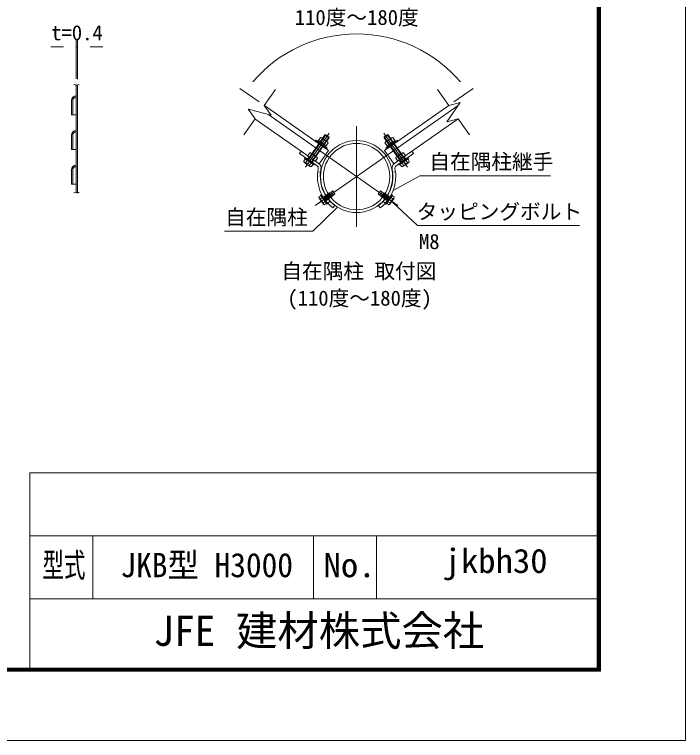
# Model space of a CAD drawing. Units: millimetres, scale not verified. Extents: x -4198 to 4202, y -2969 to 2971.
# Drawn here: x 2073 to 4202, y -2969 to -665 of the extents above; entities that cross this region are included whole.
import ezdxf
from ezdxf.enums import TextEntityAlignment as Align

# ---------------------------------------------------------------- set-up
doc = ezdxf.new("R2010")
doc.units = ezdxf.units.MM
doc.header["$LTSCALE"] = 20
doc.linetypes.add('DASHED', pattern=[7.5, 6, -1.5])
doc.linetypes.add('USER1', pattern=[50.8, 31.75, -6.35, 6.35, -6.35])
for name, color, linetype, lineweight in [('0-0_D-TTL', 2, 'Continuous', 18), ('0-1_D-TTL-TXT', 7, 'Continuous', 18), ('0-4_D-BMK', 2, 'USER1', 13), ('0-6_D-STR1', 1, 'Continuous', 18), ('0-7_D-STR3', 3, 'Continuous', 13), ('0-8_D-STR-DIM', 7, 'Continuous', 9), ('0-B_D-STR2', 7, 'Continuous', 9), ('0-E_Defpoints', 8, 'DASHED', 18)]:
    doc.layers.add(name, color=color, linetype=linetype, lineweight=lineweight)
doc.layers.add('0-C_D-STR-TXT', color=7, linetype='Continuous')
doc.styles.add('ＭＳ ゴシック', font='')
doc.styles.get('ＭＳ ゴシック').set_extended_font_data('MS Gothic')

msp = doc.modelspace()

# ---------------------------------------------------------------- linework, layer by layer
at = {"layer": '0-0_D-TTL'}
for p, q in [((2121.72, -2119.35), (2121.72, -2739.35)), ((2121.72, -2119.35), (3921.72, -2119.35)), ((2121.72, -2319.35), (3921.72, -2319.35)), ((2321.72, -2319.35), (2321.72, -2519.35)), ((3021.72, -2319.35), (3021.72, -2519.35)), ((3221.72, -2319.35), (3221.72, -2519.35)), ((2121.72, -2519.35), (3921.72, -2519.35))]:
    msp.add_line(p, q, dxfattribs=at)
for points in [[(-4198.28, 2970.65), (4201.72, 2970.65), (4201.72, -2969.35), (-4198.28, -2969.35)], [(-3928.28, 2750.65), (3931.72, 2750.65), (3931.72, -2749.35), (-3928.28, -2749.35)], [(-3925.78, 2748.15), (3929.22, 2748.15), (3929.22, -2746.85), (-3925.78, -2746.85)], [(-3923.28, 2745.65), (3926.72, 2745.65), (3926.72, -2744.35), (-3923.28, -2744.35)], [(-3920.78, 2743.15), (3924.22, 2743.15), (3924.22, -2741.85), (-3920.78, -2741.85)], [(-3918.28, 2740.65), (3921.72, 2740.65), (3921.72, -2739.35), (-3918.28, -2739.35)]]:
    msp.add_lwpolyline(points, close=True, dxfattribs=at)
at = {"layer": '0-4_D-BMK'}
for p, q in [((3480.98, -953.55), (3027.39, -1271.16)), ((2876.45, -981.92), (3289.52, -1271.16)), ((3158.46, -1339.39), (3158.46, -1019.39)), ((3071.61, -1041.91), (2996.47, -1149.22)), ((3245.31, -1041.91), (3320.45, -1149.22)), ((3000.37, -1143.65), (3026.98, -1105.64)), ((3316.55, -1143.65), (3289.93, -1105.64)), ((3092.02, -1225.91), (3038.29, -1263.53)), ((3224.9, -1225.91), (3278.63, -1263.53))]:
    msp.add_line(p, q, dxfattribs=at)
at = {"layer": '0-6_D-STR1'}
for p, q in [((3069.91, -1096.63), (2865.94, -953.81)), ((3247.01, -1096.63), (3450.97, -953.81)), ((3040.08, -1139.23), (2836.12, -996.41)), ((3276.83, -1139.23), (3480.8, -996.41)), ((3040.08, -1139.23), (3069.91, -1096.63)), ((3276.83, -1139.23), (3247.01, -1096.63))]:
    msp.add_line(p, q, dxfattribs=at)
for radius in [114.3, 105.3]:
    msp.add_circle((3158.46, -1179.39), radius, dxfattribs=at)
at = {"layer": '0-7_D-STR3', "linetype": 'DASHED'}
for p, q in [((2258.1, -938.46), (2258.1, -983.58)), ((2258.1, -1048.46), (2258.1, -1093.58)), ((3050.37, -1058.29), (3003.79, -1124.8)), ((3052.01, -1059.44), (3005.43, -1125.95)), ((3264.91, -1059.44), (3311.48, -1125.95)), ((3266.55, -1058.29), (3313.12, -1124.8)), ((3061.84, -1066.32), (3015.26, -1132.83)), ((3063.48, -1067.47), (3016.9, -1133.98)), ((3253.44, -1067.47), (3300.02, -1133.98)), ((3255.08, -1066.32), (3301.65, -1132.83)), ((3003.22, -1113.42), (3009.88, -1103.91)), ((3003.22, -1113.42), (3009.88, -1103.91)), ((3013.5, -1104.74), (3032.42, -1117.99)), ((3032.43, -1118), (3013.52, -1104.75)), ((3284.48, -1118), (3303.4, -1104.75)), ((3303.42, -1104.74), (3284.5, -1117.99)), ((3313.69, -1113.42), (3307.04, -1103.91)), ((3313.69, -1113.42), (3307.04, -1103.91)), ((3009.37, -1117.72), (3016.02, -1108.22)), ((3009.37, -1117.72), (3016.02, -1108.22)), ((3021.65, -1126.32), (3028.31, -1116.82)), ((3021.65, -1126.32), (3028.31, -1116.82)), ((3027.8, -1130.62), (3034.45, -1121.12)), ((3027.8, -1130.62), (3034.45, -1121.12)), ((3289.12, -1130.62), (3282.47, -1121.12)), ((3289.12, -1130.62), (3282.47, -1121.12)), ((3295.26, -1126.32), (3288.61, -1116.82)), ((3295.26, -1126.32), (3288.61, -1116.82)), ((3307.55, -1117.72), (3300.9, -1108.22)), ((3307.55, -1117.72), (3300.9, -1108.22)), ((2258.1, -1158.46), (2258.1, -1203.58))]:
    msp.add_line(p, q, dxfattribs=at)
at = {"layer": '0-7_D-STR3'}
for p, q in [((3037.18, -1064.92), (3043.83, -1055.42)), ((3043.32, -1069.22), (3049.98, -1059.72)), ((3066.39, -1069.51), (3047.47, -1056.26)), ((3050.37, -1058.29), (3058.17, -1047.15)), ((3052.01, -1059.44), (3060.96, -1046.66)), ((3070.79, -1053.54), (3060.96, -1046.66)), ((3061.84, -1066.32), (3070.79, -1053.54)), ((3063.48, -1067.47), (3071.28, -1056.32)), ((3071.28, -1056.32), (3070.79, -1053.54)), ((3245.64, -1056.32), (3246.13, -1053.54)), ((3253.44, -1067.47), (3245.64, -1056.32)), ((3246.13, -1053.54), (3255.96, -1046.66)), ((3255.08, -1066.32), (3246.13, -1053.54)), ((3250.53, -1069.51), (3269.44, -1056.26)), ((3264.91, -1059.44), (3255.96, -1046.66)), ((3266.55, -1058.29), (3258.75, -1047.15)), ((3273.59, -1069.22), (3266.94, -1059.72)), ((3279.74, -1064.92), (3273.08, -1055.42)), ((3027.31, -1066.8), (3029.15, -1064.18)), ((3027.31, -1066.8), (3029.15, -1064.18)), ((3029.15, -1064.18), (3065.19, -1089.42)), ((3034.56, -1067.97), (3036.85, -1064.69)), ((3034.56, -1067.97), (3059.79, -1085.64)), ((3036.33, -1073.11), (3038.16, -1070.49)), ((3036.85, -1064.69), (3062.08, -1082.36)), ((3061.75, -1082.13), (3037.18, -1064.92)), ((3055.61, -1077.83), (3062.26, -1068.33)), ((3059.79, -1085.64), (3062.08, -1082.36)), ((3061.75, -1082.13), (3068.41, -1072.63)), ((3255.16, -1082.13), (3248.51, -1072.63)), ((3287.77, -1064.18), (3251.72, -1089.42)), ((3261.31, -1077.83), (3254.65, -1068.33)), ((3280.07, -1064.69), (3254.84, -1082.36)), ((3257.13, -1085.64), (3254.84, -1082.36)), ((3255.16, -1082.13), (3279.74, -1064.92)), ((3282.36, -1067.97), (3257.13, -1085.64)), ((3280.59, -1073.11), (3278.76, -1070.49)), ((3282.36, -1067.97), (3280.07, -1064.69)), ((3289.6, -1066.8), (3287.77, -1064.18)), ((3289.6, -1066.8), (3287.77, -1064.18)), ((2977.58, -1106.45), (2982.74, -1099.08)), ((2982.74, -1099.08), (3038.19, -1137.9)), ((3054.35, -1085.73), (3056.18, -1083.11)), ((3063.36, -1092.04), (3065.19, -1089.42)), ((3063.36, -1092.04), (3065.19, -1089.42)), ((3253.56, -1092.04), (3251.72, -1089.42)), ((3253.56, -1092.04), (3251.72, -1089.42)), ((3262.57, -1085.73), (3260.73, -1083.11)), ((3334.17, -1099.08), (3278.72, -1137.9)), ((3339.33, -1106.45), (3334.17, -1099.08)), ((2977.58, -1106.45), (3033.03, -1145.27)), ((2991.15, -1130.65), (2996.23, -1123.41)), ((2996.23, -1123.41), (3020.8, -1140.62)), ((2997.28, -1134.94), (3002.36, -1127.7)), ((3002.57, -1123.94), (3007.73, -1116.57)), ((3003.22, -1113.42), (3027.8, -1130.62)), ((3027.8, -1130.62), (3003.22, -1113.42)), ((3018.13, -1134.84), (3023.29, -1127.47)), ((3339.33, -1106.45), (3283.89, -1145.27)), ((3313.69, -1113.42), (3289.12, -1130.62)), ((3289.12, -1130.62), (3313.69, -1113.42)), ((3298.79, -1134.84), (3293.62, -1127.47)), ((3320.69, -1123.41), (3296.12, -1140.62)), ((3314.35, -1123.94), (3309.19, -1116.57)), ((3319.63, -1134.94), (3314.56, -1127.7)), ((3325.76, -1130.65), (3320.69, -1123.41)), ((2992.98, -1134.57), (3011.43, -1147.48)), ((3009.6, -1143.57), (3014.67, -1136.32)), ((3015.73, -1147.86), (3020.8, -1140.62)), ((3301.19, -1147.86), (3296.12, -1140.62)), ((3307.32, -1143.57), (3302.25, -1136.32)), ((3323.94, -1134.57), (3305.49, -1147.48)), ((3035.08, -1164.24), (3044.02, -1165.33)), ((3281.83, -1164.24), (3272.9, -1165.33)), ((3052.9, -1243.84), (3062.86, -1255.73)), ((3053.63, -1244.14), (3062.75, -1255.04)), ((3053.71, -1244.09), (3055.57, -1242.78)), ((3055.51, -1242.02), (3065.47, -1253.91)), ((3055.64, -1242.74), (3064.76, -1253.63)), ((3056.24, -1242.32), (3065.36, -1253.22)), ((3056.31, -1242.27), (3058.18, -1240.96)), ((3058.11, -1240.19), (3068.07, -1252.08)), ((3058.25, -1240.91), (3067.37, -1251.81)), ((3058.84, -1240.49), (3067.97, -1251.39)), ((3058.91, -1240.44), (3060.78, -1239.14)), ((3060.72, -1238.37), (3070.68, -1250.26)), ((3060.85, -1239.09), (3069.97, -1249.99)), ((3061.45, -1238.67), (3070.57, -1249.57)), ((3061.52, -1238.62), (3063.39, -1237.31)), ((3063.32, -1236.55), (3073.28, -1248.43)), ((3063.46, -1237.26), (3072.58, -1248.16)), ((3064.05, -1236.85), (3073.17, -1247.74)), ((3064.13, -1236.8), (3065.99, -1235.49)), ((3065.93, -1234.72), (3075.89, -1246.61)), ((3066.06, -1235.44), (3075.18, -1246.34)), ((3066.66, -1235.02), (3075.78, -1245.92)), ((3066.73, -1234.97), (3068.6, -1233.66)), ((3068.53, -1232.9), (3078.49, -1244.79)), ((3068.67, -1233.62), (3077.79, -1244.51)), ((3069.26, -1233.2), (3078.38, -1244.1)), ((3069.35, -1233.14), (3071.19, -1231.85)), ((3071.14, -1231.07), (3077.65, -1238.85)), ((3071.27, -1231.79), (3080.07, -1242.3)), ((3071.87, -1231.37), (3075.23, -1235.4)), ((3071.94, -1231.33), (3072.24, -1231.12)), ((3072.24, -1231.12), (3080.36, -1242.71)), ((3077.77, -1228.56), (3084.65, -1238.39)), ((3078.45, -1244.05), (3080.36, -1242.71)), ((3082.69, -1225.12), (3089.57, -1234.95)), ((3234.23, -1225.12), (3227.35, -1234.95)), ((3239.15, -1228.56), (3232.26, -1238.39)), ((3244.68, -1231.12), (3236.56, -1242.71)), ((3238.46, -1244.05), (3236.56, -1242.71)), ((3245.65, -1231.79), (3236.85, -1242.3)), ((3248.39, -1232.9), (3238.42, -1244.79)), ((3247.65, -1233.2), (3238.53, -1244.1)), ((3248.25, -1233.62), (3239.13, -1244.51)), ((3245.78, -1231.07), (3239.27, -1238.85)), ((3250.99, -1234.72), (3241.03, -1246.61)), ((3250.26, -1235.02), (3241.14, -1245.92)), ((3245.05, -1231.37), (3241.68, -1235.4)), ((3250.86, -1235.44), (3241.73, -1246.34)), ((3253.6, -1236.55), (3243.63, -1248.43)), ((3252.86, -1236.85), (3243.74, -1247.74)), ((3253.46, -1237.26), (3244.34, -1248.16)), ((3244.98, -1231.33), (3244.68, -1231.12)), ((3247.57, -1233.14), (3245.72, -1231.85)), ((3256.2, -1238.37), (3246.24, -1250.26)), ((3255.47, -1238.67), (3246.35, -1249.57)), ((3256.06, -1239.09), (3246.94, -1249.99)), ((3250.19, -1234.97), (3248.31, -1233.66)), ((3258.81, -1240.19), (3248.84, -1252.08)), ((3258.07, -1240.49), (3248.95, -1251.39)), ((3258.67, -1240.91), (3249.55, -1251.81)), ((3252.79, -1236.8), (3250.92, -1235.49)), ((3261.41, -1242.02), (3251.45, -1253.91)), ((3260.68, -1242.32), (3251.56, -1253.22)), ((3261.27, -1242.74), (3252.15, -1253.63)), ((3255.39, -1238.62), (3253.53, -1237.31)), ((3264.02, -1243.84), (3254.06, -1255.73)), ((3263.29, -1244.14), (3254.16, -1255.04)), ((3258, -1240.44), (3256.14, -1239.14)), ((3260.61, -1242.27), (3258.74, -1240.96)), ((3263.21, -1244.09), (3261.34, -1242.78)), ((3040.17, -1248.78), (3039.09, -1247.24)), ((3053.22, -1267.42), (3039.74, -1248.17)), ((3042.81, -1250.8), (3049.23, -1246.3)), ((3051.79, -1263.64), (3058.02, -1259.28)), ((3052.95, -1244.62), (3052.58, -1244.88)), ((3053.87, -1268.35), (3052.77, -1266.77)), ((3053.03, -1244.56), (3062.16, -1255.46)), ((3055.72, -1269.25), (3061.95, -1264.89)), ((3062.08, -1255.52), (3060.7, -1256.48)), ((3060.74, -1256.45), (3062.16, -1255.46)), ((3062.82, -1255), (3064.7, -1253.68)), ((3065.42, -1253.17), (3067.3, -1251.86)), ((3067.55, -1264.16), (3074.13, -1258.02)), ((3068.03, -1251.35), (3069.9, -1250.04)), ((3070.64, -1249.52), (3072.51, -1248.21)), ((3073.25, -1247.69), (3075.13, -1246.38)), ((3075.85, -1245.87), (3077.72, -1244.56)), ((3241.07, -1245.87), (3239.19, -1244.56)), ((3243.66, -1247.69), (3241.79, -1246.38)), ((3249.37, -1264.16), (3242.78, -1258.02)), ((3246.28, -1249.52), (3244.4, -1248.21)), ((3248.89, -1251.35), (3247.01, -1250.04)), ((3251.49, -1253.17), (3249.61, -1251.86)), ((3254.1, -1255), (3252.22, -1253.68)), ((3263.88, -1244.56), (3254.76, -1255.46)), ((3256.18, -1256.45), (3254.76, -1255.46)), ((3254.84, -1255.52), (3256.22, -1256.48)), ((3261.19, -1269.25), (3254.97, -1264.89)), ((3265.12, -1263.64), (3258.9, -1259.28)), ((3263.05, -1268.35), (3264.15, -1266.77)), ((3263.69, -1267.42), (3277.18, -1248.17)), ((3263.96, -1244.62), (3264.34, -1244.88)), ((3274.11, -1250.8), (3267.68, -1246.3)), ((3276.74, -1248.78), (3277.83, -1247.24)), ((3055.72, -1269.25), (3053.87, -1268.35)), ((3083.65, -1278.66), (3089.07, -1271.47)), ((3233.26, -1278.66), (3227.85, -1271.47)), ((3261.19, -1269.25), (3263.05, -1268.35))]:
    msp.add_line(p, q, dxfattribs=at)
for points in [[(3071.28, -1056.32), (3058.17, -1047.15), (3060.96, -1046.66)], [(3245.64, -1056.32), (3258.75, -1047.15), (3255.96, -1046.66)], [(3039.09, -1247.24), (3038.88, -1245.19), (3045.1, -1240.83)], [(3053.63, -1244.14), (3052.9, -1243.84), (3053.03, -1244.56)], [(3056.24, -1242.32), (3055.51, -1242.02), (3055.64, -1242.74)], [(3058.84, -1240.49), (3058.11, -1240.19), (3058.25, -1240.91)], [(3061.45, -1238.67), (3060.72, -1238.37), (3060.85, -1239.09)], [(3064.05, -1236.85), (3063.32, -1236.55), (3063.46, -1237.26)], [(3066.66, -1235.02), (3065.93, -1234.72), (3066.06, -1235.44)], [(3069.26, -1233.2), (3068.53, -1232.9), (3068.67, -1233.62)], [(3071.87, -1231.37), (3071.14, -1231.07), (3071.27, -1231.79)], [(3082.69, -1225.12), (3077.77, -1228.56), (3072.24, -1231.12)], [(3078.38, -1244.1), (3078.49, -1244.79), (3077.79, -1244.51)], [(3089.57, -1234.95), (3084.65, -1238.39), (3080.36, -1242.71)], [(3227.35, -1234.95), (3232.26, -1238.39), (3236.56, -1242.71)], [(3234.23, -1225.12), (3239.15, -1228.56), (3244.68, -1231.12)], [(3238.53, -1244.1), (3238.42, -1244.79), (3239.13, -1244.51)], [(3245.05, -1231.37), (3245.78, -1231.07), (3245.65, -1231.79)], [(3247.65, -1233.2), (3248.39, -1232.9), (3248.25, -1233.62)], [(3250.26, -1235.02), (3250.99, -1234.72), (3250.86, -1235.44)], [(3252.86, -1236.85), (3253.6, -1236.55), (3253.46, -1237.26)], [(3255.47, -1238.67), (3256.2, -1238.37), (3256.06, -1239.09)], [(3258.07, -1240.49), (3258.81, -1240.19), (3258.67, -1240.91)], [(3260.68, -1242.32), (3261.41, -1242.02), (3261.27, -1242.74)], [(3263.29, -1244.14), (3264.02, -1243.84), (3263.88, -1244.56)], [(3277.83, -1247.24), (3278.04, -1245.19), (3271.81, -1240.83)], [(3040.74, -1249.6), (3041.89, -1248.8), (3047.63, -1256.99)], [(3052.22, -1265.99), (3053.36, -1265.18), (3047.63, -1256.99)], [(3062.75, -1255.04), (3062.86, -1255.73), (3062.16, -1255.46)], [(3065.36, -1253.22), (3065.47, -1253.91), (3064.76, -1253.63)], [(3067.97, -1251.39), (3068.07, -1252.08), (3067.37, -1251.81)], [(3070.57, -1249.57), (3070.68, -1250.26), (3069.97, -1249.99)], [(3073.17, -1247.74), (3073.28, -1248.43), (3072.58, -1248.16)], [(3075.78, -1245.92), (3075.89, -1246.61), (3075.18, -1246.34)], [(3241.14, -1245.92), (3241.03, -1246.61), (3241.73, -1246.34)], [(3243.74, -1247.74), (3243.63, -1248.43), (3244.34, -1248.16)], [(3246.35, -1249.57), (3246.24, -1250.26), (3246.94, -1249.99)], [(3248.95, -1251.39), (3248.84, -1252.08), (3249.55, -1251.81)], [(3251.56, -1253.22), (3251.45, -1253.91), (3252.15, -1253.63)], [(3254.16, -1255.04), (3254.06, -1255.73), (3254.76, -1255.46)], [(3264.7, -1265.99), (3263.55, -1265.18), (3269.29, -1256.99)], [(3276.17, -1249.6), (3275.03, -1248.8), (3269.29, -1256.99)]]:
    msp.add_lwpolyline(points, dxfattribs=at)
for points in [[(3025.09, -1139.72), (2995.6, -1119.07), (2993.77, -1121.69), (3023.26, -1142.34)], [(3291.82, -1139.72), (3321.31, -1119.07), (3323.15, -1121.69), (3293.66, -1142.34)], [(3064.38, -1266.62), (3066.68, -1265.02), (3046.6, -1236.35), (3044.31, -1237.95)], [(3252.53, -1266.62), (3250.24, -1265.02), (3270.32, -1236.35), (3272.61, -1237.95)]]:
    msp.add_lwpolyline(points, close=True, dxfattribs=at)
at = {"layer": '0-7_D-STR3', "linetype": 'DASHED'}
for centre, radius, start, end in [((2269.1, -938.46), 11, 90, 180), ((2269.1, -1048.46), 11, 90, 180), ((3010.49, -1109.58), 5.7, 13.83491, 96.16509), ((3010.49, -1109.58), 5.7, 13.86505, 96.13495), ((3306.43, -1109.58), 5.7, 83.83491, 166.16509), ((3306.43, -1109.58), 5.7, 83.86505, 166.13495), ((3011.04, -1128.4), 20.79, 33.85295, 76.14705), ((3011.04, -1128.4), 20.79, 33.85295, 76.14705), ((3028.92, -1122.48), 5.7, 13.83491, 96.16509), ((3028.92, -1122.49), 5.7, 13.86505, 96.13495), ((3288, -1122.48), 5.7, 83.83491, 166.16509), ((3288, -1122.49), 5.7, 83.86505, 166.13495), ((3305.87, -1128.4), 20.79, 103.85295, 146.14705), ((3305.87, -1128.4), 20.79, 103.85295, 146.14705), ((2269.1, -1158.46), 11, 90, 180)]:
    msp.add_arc(centre, radius, start, end, dxfattribs=at)
at = {"layer": '0-7_D-STR3'}
for centre, radius, start, end in [((3044.44, -1061.09), 5.7, 13.86505, 96.13495), ((3045, -1079.91), 20.79, 33.85295, 76.14705), ((3271.92, -1079.91), 20.79, 103.85295, 146.14705), ((3272.47, -1061.09), 5.7, 83.86505, 166.13495), ((3062.87, -1073.99), 5.7, 13.83491, 96.16509), ((3254.04, -1073.99), 5.7, 83.83491, 166.16509), ((2995.46, -1131.03), 4.32, 175, 295), ((3010.32, -1129.43), 14.16, 202.93138, 267.06862), ((3013.9, -1143.94), 4.32, 175, 295), ((3027.87, -1152.65), 9, 348.42819, 55), ((3027.87, -1152.65), 18, 348.42819, 55), ((3289.05, -1152.65), 18, 125, 191.57181), ((3289.05, -1152.65), 9, 125, 191.57181), ((3303.01, -1143.94), 4.32, 245, 5), ((3306.59, -1129.43), 14.16, 272.93138, 337.06862), ((3321.46, -1131.03), 4.32, 245, 5), ((3158.46, -1179.39), 124.3, 168.42819, 233), ((3158.46, -1179.39), 115.3, 168.42806, 233), ((3158.46, -1179.39), 115.3, 307, 11.57194), ((3158.46, -1179.39), 124.3, 307, 11.57181), ((3044.53, -1240.01), 1, 305, 35), ((3037.67, -1249.29), 11.94, 14.4693, 33.7111), ((3279.25, -1249.29), 11.94, 146.2889, 165.5307), ((3272.39, -1240.01), 1, 145, 235), ((3046.58, -1243.14), 8.54, 221.34019, 243.74398), ((3071.97, -1239.95), 31.12, 200.41821, 229.58179), ((3025.28, -1271.99), 35.12, 21.21582, 46.99547), ((3060.2, -1262.74), 8.46, 186.07446, 208.47826), ((3055.31, -1265.53), 6.82, 32.05137, 66.57646), ((3062.52, -1265.71), 1, 35, 125), ((3254.4, -1265.71), 1, 55, 145), ((3261.61, -1265.53), 6.82, 113.42354, 147.94863), ((3291.64, -1271.99), 35.12, 133.00453, 158.78418), ((3256.72, -1262.74), 8.46, 331.52174, 353.92554), ((3244.95, -1239.95), 31.12, 310.41821, 339.58179), ((3270.33, -1243.14), 8.54, 296.25602, 318.65981)]:
    msp.add_arc(centre, radius, start, end, dxfattribs=at)
at = {"layer": '0-8_D-STR-DIM'}
for p, q in [((2269.1, -868.88), (2269.1, -748.02)), ((2273.1, -870.1), (2273.1, -748.02)), ((2229.1, -768.02), (2189.1, -768.02)), ((2269.1, -768.02), (2273.1, -768.02)), ((2313.1, -768.02), (2353.1, -768.02)), ((2849.56, -942.34), (2788.29, -899.44)), ((3467.36, -942.34), (3528.63, -899.44))]:
    msp.add_line(p, q, dxfattribs=at)
for points in [[(2261.39, -888.21), (2265.02, -887.21), (2268.32, -889.02), (2273.84, -887.99), (2271.76, -889.29), (2276.73, -887.21), (2278.67, -887.99)], [(2800.49, -1047.29), (2836.32, -996.12), (2814.81, -965.4), (2887.25, -984.81), (2865.74, -954.1), (2901.4, -903.17)], [(3516.43, -1047.29), (3480.6, -996.12), (3444.38, -1005.83), (3487.4, -944.39), (3451.17, -954.1), (3415.51, -903.17)], [(3773.64, -1177.12), (3358.82, -1177.12), (3276.48, -1222.39)], [(2261.39, -1230.64), (2265.02, -1229.64), (2268.32, -1231.45), (2273.84, -1230.42), (2271.76, -1231.72), (2276.73, -1229.64), (2278.67, -1230.42)], [(3865.88, -1334.78), (3351.95, -1334.78), (3271.68, -1259.47)], [(2739.7, -1353.2), (3019.88, -1353.2), (3097.1, -1278.11)]]:
    msp.add_lwpolyline(points, dxfattribs=at)
msp.add_arc((3158.46, -1158.63), 431.9, 40.30833, 139.69167, dxfattribs=at)
at = {"layer": '0-B_D-STR2'}
for p, q in [((2269.1, -888.59), (2269.1, -1231.02)), ((2273.1, -888.59), (2273.1, -1231.02)), ((2254.1, -938.46), (2254.1, -983.58)), ((2269.1, -983.58), (2254.1, -983.58)), ((2254.1, -1048.46), (2254.1, -1093.58)), ((2269.1, -1093.58), (2254.1, -1093.58)), ((2254.1, -1158.46), (2254.1, -1203.58)), ((2269.1, -1203.58), (2254.1, -1203.58))]:
    msp.add_line(p, q, dxfattribs=at)
for centre in [(2269.1, -938.46), (2269.1, -1048.46), (2269.1, -1158.46)]:
    msp.add_arc(centre, 15, 90, 180, dxfattribs=at)
at = {"layer": '0-E_Defpoints'}
for p, q in [((3027.31, -1066.8), (3063.36, -1092.04)), ((3289.6, -1066.8), (3253.56, -1092.04))]:
    msp.add_line(p, q, dxfattribs=at)

# ---------------------------------------------------------------- texts
at = {"layer": '0-1_D-TTL-TXT', "style": 'ＭＳ ゴシック'}
for s, height, width, p in [('型式', 76.97, 0.65, (2161.99, -2474.16)), ('JKB型 H3000', 76.97, 0.95, (2409.32, -2474.16)), ('jkbh30', 76.98, 1.05, (3434.39, -2460.82)), ('No.', 76.98, 1.05, (3053.72, -2474.16))]:
    msp.add_text(s, height=height, dxfattribs=dict(at, width=width)).set_placement(p, align=Align.BOTTOM_LEFT)
msp.add_text('JFE 建材株式会社', height=96.21, dxfattribs=at).set_placement((2514.11, -2697.86), align=Align.BOTTOM_LEFT)
at = {"layer": '0-8_D-STR-DIM', "style": 'ＭＳ ゴシック'}
for s, p in [('110度～180度', (2962.46, -712.62)), ('t=0.4', (2189.73, -761.27))]:
    msp.add_text(s, height=48.09, dxfattribs=at).set_placement(p, align=Align.BOTTOM_LEFT)
at = {"layer": '0-C_D-STR-TXT', "style": 'ＭＳ ゴシック'}
for s, p in [('自在隅柱継手', (3388.98, -1170.52)), ('タッピングボルト', (3349.1, -1329.24)), ('自在隅柱', (2741.49, -1346.6)), ('M8', (3356.4, -1424.04)), ('自在隅柱 取付図', (2919.79, -1517.89)), ('(110度～180度)', (2938.82, -1603.73))]:
    msp.add_text(s, height=48.09, dxfattribs=at).set_placement(p, align=Align.BOTTOM_LEFT)

doc.saveas('drawing.dxf')
